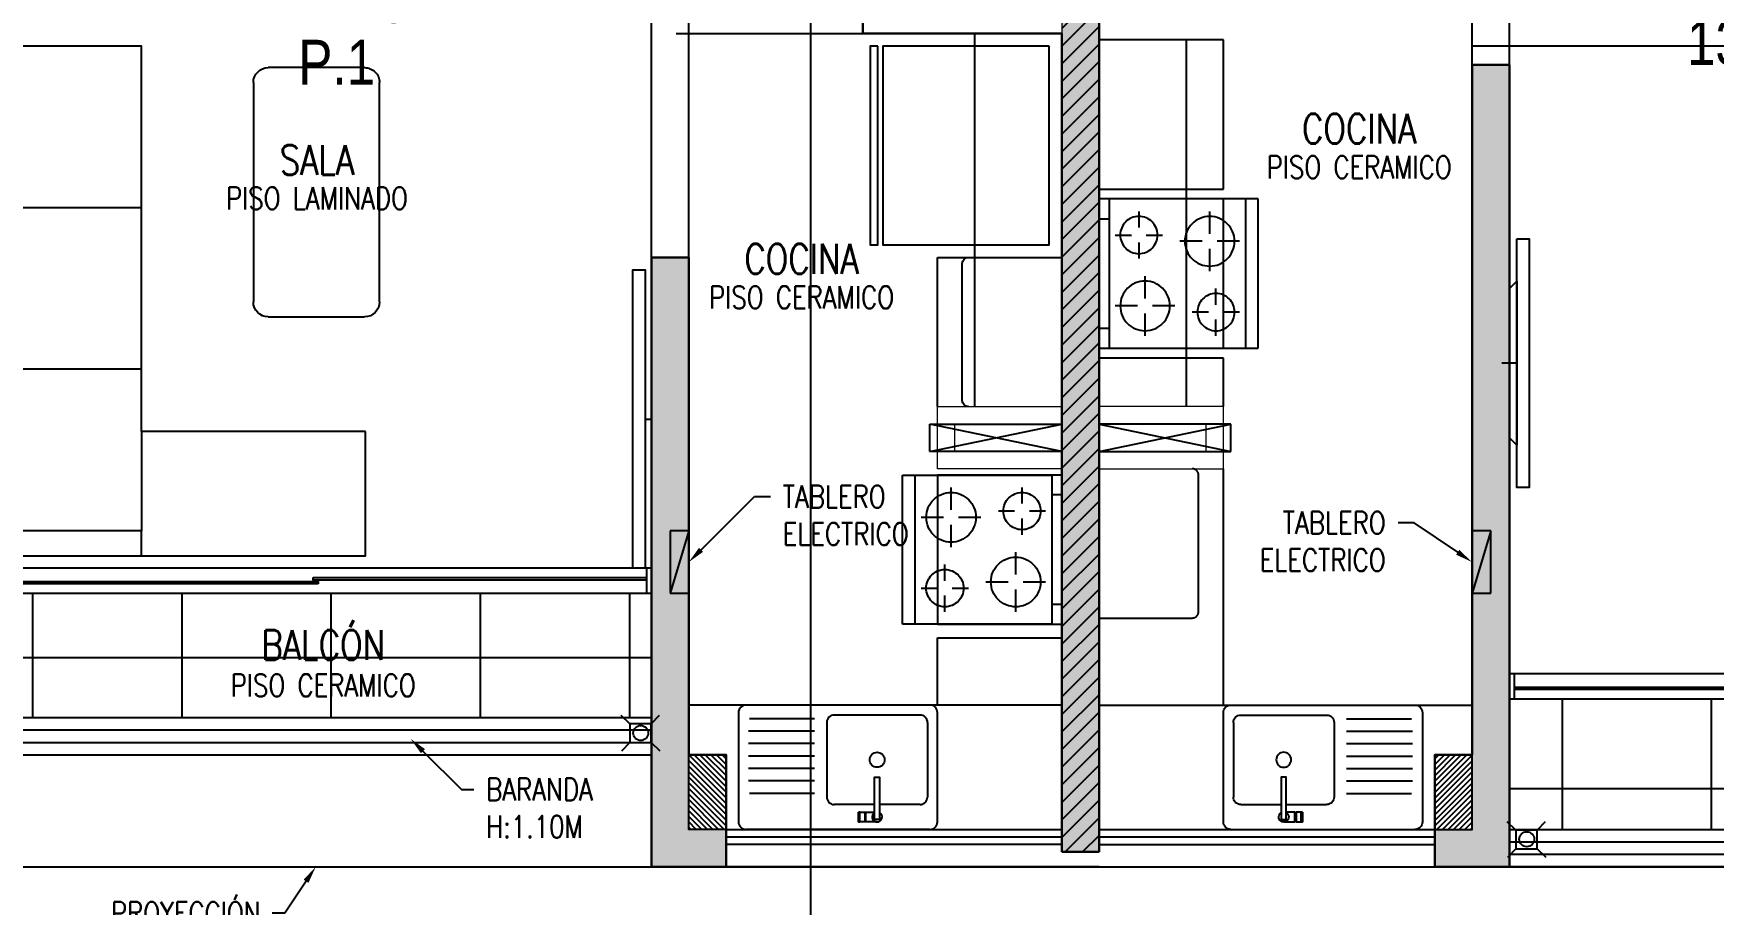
# Model space of a CAD drawing. Header units: millimetres. Extents: x 98 to 155, y -181 to 127.
# Drawn here: x 107.85 to 114.61, y -81.12 to -77.61 of the extents above; entities that cross this region are included whole.
import ezdxf
from ezdxf import colors
from ezdxf.entities.mleader import LeaderData, LeaderLine
from ezdxf.enums import TextEntityAlignment as Align
from ezdxf.math import Vec2, Vec3

# ---------------------------------------------------------------- set-up
doc = ezdxf.new("R2010")
doc.units = ezdxf.units.MM
doc.header["$LTSCALE"] = 15
doc.set_wipeout_variables(frame=1)
for name, pattern in [('CENTER', [2, 1.25, -0.25, 0.25, -0.25]), ('HIDDEN2', [0.1875, 0.125, -0.0625]), ('X-REF_DP_Arquitectura$0$HIDDEN', [0.375, 0.25, -0.125])]:
    doc.linetypes.add(name, pattern=pattern)
doc.layers.get('0').update_dxf_attribs({"color": 250})
for name, color, linetype, lineweight in [('A-01', 250, 'Continuous', 0), ('A-MURO ALTO', 250, 'Continuous', 20), ('A-MUROS', 252, 'Continuous', 30), ('A_20_Estructuras', 250, 'Continuous', 18)]:
    doc.layers.add(name, color=color, linetype=linetype, lineweight=lineweight)
for name, color, linetype in [('A-BARANDAS', 250, 'Continuous'), ('A-CORTE', 250, 'CENTER'), ('A-HATCH', 250, 'Continuous'), ('A-MOBILIARIO', 250, 'Continuous'), ('A-MURO BAJO', 250, 'Continuous'), ('A-NUMERACIONDEP', 251, 'Continuous'), ('A-PROYECCIONES INT.', 250, 'HIDDEN2'), ('A-TEXTO-ACABADO PISO', 250, 'Continuous'), ('A_30_DispositivosSanit', 250, 'Continuous'), ('A_30_Equipamiento', 250, 'Continuous'), ('A_50_TextoAmbiente', 252, 'Continuous'), ('A_50_TextoIndicaciones', 250, 'Continuous'), ('A_50_Vigas', 250, 'X-REF_DP_Arquitectura$0$HIDDEN'), ('A_60_HatchEstructuras', 250, 'Continuous'), ('DLP_MOBILIARIO FIJO', 250, 'Continuous'), ('MURO CF 60', 250, 'Continuous')]:
    doc.layers.add(name, color=color, linetype=linetype)
doc.styles.add('R80', font='ARIALN.TTF', dxfattribs={"height": 2.03})
doc.styles.add('ROMANS', font='romans.shx', dxfattribs={"width": 0.8})
doc.styles.add('TXT_COTAS', font='romans.shx', dxfattribs={"width": 0.8})

# ---------------------------------------------------------------- blocks, each defined once
blk = doc.blocks.new('EF-P13')
at = {"layer": 'A_60_HatchEstructuras'}
h = blk.add_hatch(color=256, dxfattribs=at)
h.dxf.hatch_style = 1
h.paths.add_polyline_path([(9.15, -7.675), (10.65, -7.675), (10.8, -7.675), (10.8, -7.525), (9, -7.525), (9, -8.4), (7.5, -8.4), (7.5, -7.9), (7.35, -7.9), (7.35, -8.55), (9, -8.55), (9, -13.79), (9.15, -13.79)])
h.paths.add_polyline_path([(7.5, -11.4), (7.35, -11.4), (7.35, -13.85), (7.65, -13.85), (7.65, -13.7), (7.5, -13.7)])
h.paths.add_polyline_path([(10.8, -10.625), (10.65, -10.625), (10.65, -13.7), (10.5, -13.7), (10.5, -13.85), (10.8, -13.85)])
at = {"elevation": 0}
for points in [[(8.47, -12.18), (9, -12.07)], [(9, -12.18), (8.47, -12.07)], [(8.47, -12.18), (9, -12.07)], [(9, -12.18), (8.47, -12.07)], [(9.15, -12.07), (9.68, -12.18)], [(9.15, -12.18), (9.68, -12.07)], [(9.15, -12.07), (9.68, -12.18)], [(9.15, -12.18), (9.68, -12.07)]]:
    blk.add_lwpolyline(points, dxfattribs=at)
at = {"layer": 'A_20_Estructuras'}
for points in [[(9.15, -7.675), (10.65, -7.675), (10.8, -7.675), (10.8, -7.525), (9, -7.525), (9, -8.4), (7.5, -8.4), (7.5, -7.9), (7.35, -7.9), (7.35, -8.55), (9, -8.55), (9, -13.79), (9.15, -13.79)], [(10.8, -10.625), (10.65, -10.625), (10.65, -13.7), (10.5, -13.7), (10.5, -13.85), (10.8, -13.85)], [(7.5, -11.4), (7.35, -11.4), (7.35, -13.85), (7.65, -13.85), (7.65, -13.7), (7.5, -13.7)]]:
    blk.add_lwpolyline(points, close=True, dxfattribs=at)
at = {"layer": 'A_50_Vigas'}
for p, q in [((13.6, -10.5501), (10.8, -10.5501)), ((4.65, -13.85), (7.35, -13.85)), ((7.65, -13.85), (10.5, -13.85))]:
    blk.add_line(p, q, dxfattribs=at)
for points in [[(10.65, -10.625), (10.65, -7.675)], [(10.8, -10.625), (10.8, -7.675)], [(7.35, -11.4), (7.35, -8.55)], [(7.5, -11.4), (7.5, -8.55)], [(10.8, -10.5501), (10.65, -10.5501)], [(13.75, -13.375), (13.75, -13.85), (10.8, -13.85)]]:
    blk.add_lwpolyline(points, dxfattribs=at)
at = {"layer": 'A_50_Vigas', "elevation": 0}
for points in [[(9, -12.1799), (8.47, -12.18), (8.47, -12.07), (9, -12.0699)], [(9, -12.18), (8.47, -12.18), (8.47, -12.07), (9, -12.07)], [(9.15, -12.1799), (9.68, -12.18), (9.68, -12.07), (9.15, -12.0699)], [(9.15, -12.18), (9.68, -12.18), (9.68, -12.07), (9.15, -12.07)]]:
    blk.add_lwpolyline(points, dxfattribs=at)
blk = doc.blocks.new('_Dot')
at = {"color": 0, "linetype": 'ByBlock', "lineweight": -2}
blk.add_line((-0.5, 0), (-1, 0), dxfattribs=at)
at = {"color": 0, "linetype": 'ByBlock', "const_width": 0.5}
blk.add_lwpolyline([(-0.25, 0, 1), (0.25, 0, 1)], format="xyb", close=True, dxfattribs=at)
blk = doc.blocks.new('MESA CENTRO')
for p, q in [((-0.1937, 0), (0.1937, 0)), ((-0.2537, -0.9421), (-0.2537, -0.06)), ((0.2537, -0.06), (0.2537, -0.9421)), ((0.1937, -1.0021), (-0.1937, -1.0021))]:
    blk.add_line(p, q)
for centre, start, end in [((-0.1937, -0.06), 90, 180), ((0.1937, -0.06), 0, 90), ((-0.1937, -0.9421), 180, 270), ((0.1937, -0.9421), 270, 0)]:
    blk.add_arc(centre, 0.06, start, end)
blk = doc.blocks.new('SOFA SEC')
for p, q in [((0, 0.65), (0.1, 0.65)), ((0.1, 0.65), (0.1, 0.1)), ((0.5, 0.65), (0.1, 0.65)), ((0.75, 0.65), (0.75, 0.1)), ((1.4, 0.65), (1.4, 0.1)), ((0.1, 0.1), (2.05, 0.1))]:
    blk.add_line(p, q)
blk.add_lwpolyline([(0.5, 1.55), (0.5, 0.65), (2.05, 0.65), (2.05, 0), (0, 0), (0, 1.55)], close=True)
blk = doc.blocks.new('A$C67C01FD6')
blk.add_line((0.025, 0), (0, 0))
blk.add_lwpolyline([(0.025, 0.6), (0.075, 0.6), (0.075, -0.6), (0.025, -0.6), (0.025, 0.6)])
blk = doc.blocks.new('REFRI')
blk.add_wipeout([(0.4, 0), (-0.4, 0), (-0.4, -0.67), (0.4, -0.67)])
blk.add_wipeout([(-0.4, -0.69), (-0.4, -0.72), (0.4, -0.72), (0.4, -0.69)])
for points in [[(-0.4, 0), (-0.4, -0.67), (0.4, -0.67), (0.4, 0)], [(-0.4, -0.69), (-0.4, -0.72), (0.4, -0.72), (0.4, -0.69)]]:
    blk.add_lwpolyline(points, close=True)
blk = doc.blocks.new('*U91')
blk.add_wipeout([(0, 0), (0, -0.0202), (0.17, -0.0202), (0.17, 0)])
blk.add_lwpolyline([(0, 0), (0.17, 0), (0.17, -0.0202), (0, -0.0202)], close=True)
blk = doc.blocks.new('LAV-COC_01')
for p, q in [((0.4, 0.8121, 0), (-0.04, 0.8121, 0)), ((-0.07, 0.0421, 0), (-0.07, 0.7821, 0)), ((0.225, 0.5071, 0), (0.225, 0.7721, 0)), ((0.275, 0.5071, 0), (0.275, 0.7721, 0)), ((0.325, 0.5071, 0), (0.325, 0.7721, 0)), ((0.375, 0.507, 0), (0.375, 0.768, 0)), ((0.43, 0.0421, 0), (0.43, 0.7821, 0)), ((0.03, 0.0821, 0), (0.03, 0.4271, 0)), ((0.36, 0.4571, 0), (0.06, 0.4571, 0)), ((0.39, 0.0821, 0), (0.39, 0.4271, 0)), ((-0.04, 0.0121, 0), (0.4, 0.0121, 0)), ((0.36, 0.0521, 0), (0.06, 0.0521, 0))]:
    blk.add_line(p, q)
at = {"extrusion": (-8.98137e-08, -2.25601e-18, 1)}
for p, q in [((0.075, 0.507, 0), (0.075, 0.768, 0)), ((0.125, 0.5071, 0), (0.125, 0.7721, 0)), ((0.175, 0.5071, 0), (0.175, 0.7721, 0))]:
    blk.add_line(p, q, dxfattribs=at)
at = {"extrusion": (-4.49068e-08, 3.60285e-08, 1), "elevation": 0}
for points in [[(0, 0.3296), (0, 0.3046), (-0.04, 0.3046), (-0.04, 0.3296)], [(0, 0.3296), (-0.04, 0.3296), (-0.04, 0.3246), (0, 0.3246)]]:
    blk.add_lwpolyline(points, close=True, dxfattribs=at)
blk.add_lwpolyline([(-0.04, 0.2546), (-0.04, 0.2996), (0, 0.2996), (0, 0.2646)], dxfattribs=at)
at = {"extrusion": (-4.49068e-08, 3.60285e-08, 1)}
blk.add_arc((-0.02, 0.2546, 0), 0.02, 29.99971, 329.99971, dxfattribs=at)
for centre, start_param, end_param in [((-0.04, 0.7821, 0), -0.785398, 0.785398), ((0.4, 0.7821, 0), -2.356194, -0.785398), ((0.06, 0.4271, 0), -0.785398, 0.785398), ((0.36, 0.4271, 0), -2.356194, -0.785398), ((0.06, 0.0821, 0), 0.785398, 2.356194), ((0.36, 0.0821, 0), 2.356194, 3.926991), ((-0.04, 0.0421, 0), 0.785398, 2.356194), ((0.4, 0.0421, 0), 2.356194, 3.926991)]:
    blk.add_ellipse(centre, major_axis=(-0.0212, 0.0212), ratio=1, start_param=start_param, end_param=end_param)
blk.add_ellipse((0.21, 0.2546, 0), major_axis=(-0.0212, 0.0212), ratio=1)
at = {"layer": 'A-01', "extrusion": (-4.49068e-08, 3.60285e-08, 1), "elevation": 0}
for points in [[(-0.0375, 0.2996), (-0.0375, 0.3046)], [(-0.02, 0.2996), (-0.02, 0.3046)], [(-0.0025, 0.2996), (-0.0025, 0.3046)]]:
    blk.add_lwpolyline(points, dxfattribs=at)
at = {"extrusion": (-4.49068e-08, 3.60285e-08, 1), "rotation": 359.9380941588614}
blk.add_blockref('*U91', (-0.03, 0.2648, 0), dxfattribs=at)
blk = doc.blocks.new('A$C33FC7C8B')
at = {"ltscale": 0.5}
for p, q in [((0.08, 0.64, -0.0001), (0.52, 0.64, 0.0001)), ((0.08, 0.64, -0.0001), (0.08, 0.6, -0.0001)), ((0.52, 0.64, 0.0001), (0.52, 0.6, 0.0001)), ((0, 0, -0.0001), (0, 0.6, -0.0001)), ((0, 0.6, -0.0001), (0.6, 0.6, 0.0001)), ((0.145, 0.575, -0.0001), (0.145, 0.51, -0.0001)), ((0.43, 0.485, 0.0001), (0.43, 0.575, 0.0001)), ((0.6, 0.6, 0.0001), (0.6, 0, 0.0001)), ((0.05, 0.48, -0.0001), (0.115, 0.48, -0.0001)), ((0.175, 0.48, -0.0001), (0.24, 0.48, 0)), ((0.145, 0.45, -0.0001), (0.145, 0.385, -0.0001)), ((0.4, 0.455, 0), (0.31, 0.455, 0)), ((0.43, 0.335, 0.0001), (0.43, 0.425, 0.0001)), ((0.55, 0.455, 0.0001), (0.46, 0.455, 0.0001)), ((0.17, 0.225, -0.0001), (0.17, 0.315, -0.0001)), ((0.455, 0.2, 0.0001), (0.455, 0.265, 0.0001)), ((0.14, 0.195, -0.0001), (0.05, 0.195, -0.0001)), ((0.17, 0.075, -0.0001), (0.17, 0.165, -0.0001)), ((0.29, 0.195, 0), (0.2, 0.195, 0)), ((0.425, 0.17, 0.0001), (0.36, 0.17, 0)), ((0.455, 0.075, 0.0001), (0.455, 0.14, 0.0001)), ((0.55, 0.17, 0.0001), (0.485, 0.17, 0.0001)), ((0.6, 0.05, 0.0001), (0, 0.05, -0.0001)), ((0.6, 0, 0.0001), (0, 0, -0.0001))]:
    blk.add_line(p, q, dxfattribs=at)
for centre, radius in [((0.145, 0.48), 0.075), ((0.43, 0.455), 0.1), ((0.17, 0.195), 0.1), ((0.455, 0.17), 0.075)]:
    blk.add_circle(centre, radius, dxfattribs=at)
blk = doc.blocks.new('Tab.Electrico')
blk.add_hatch(color=256).paths.add_polyline_path([(0.075, 0), (0.075, 0.25), (0, 0)])
for p, q in [((0.075, 0.25), (0, 0)), ((0.075, 0.25), (0, 0.25)), ((0, 0.25), (0, 0)), ((0.075, 0), (0.075, 0.25)), ((0, 0), (0.075, 0))]:
    blk.add_line(p, q)
blk = doc.blocks.new('DPTO 65_D1')
at = {"layer": 'A-HATCH'}
h = blk.add_hatch(dxfattribs=at)
h.set_pattern_fill('ANSI31', color=256, scale=0.005)
h.paths.add_polyline_path([(-0.0001, 6.475), (0.1499, 6.475), (0.1499, 6.775), (-0.0001, 6.775)])
h = blk.add_hatch(dxfattribs=at)
h.set_pattern_fill('_USER', color=256, scale=0.6, double=1, pattern_type=0)
h.set_pattern_definition([(0, (-0.15005, 6.325), (0, 0.6), []), (90, (-0.15005, 6.325), (-0.6, 4e-17), [])])
h.paths.add_polyline_path([(-2.8501, 6.325), (-0.1501, 6.325), (-0.1501, 5.825), (-2.8501, 5.825)])
blk.add_lwpolyline([(0.1499, 6.805), (1.4999, 6.805), (1.4999, 6.835), (0.1499, 6.835)], close=True)
for centre, start, end in [((1.1249, 5.05, 0), 90, 180), ((1.1249, 4.5, 0), 180, 270)]:
    blk.add_arc(centre, 0.025, start, end)
at = {"layer": 'A-BARANDAS', "elevation": 0}
for points in [[(-2.8501, 6.425), (-0.1501, 6.425)], [(-2.8501, 6.375), (-0.1501, 6.375)]]:
    blk.add_lwpolyline(points, dxfattribs=at)
at = {"layer": 'A-HATCH'}
blk.add_lwpolyline([(-0.0001, 6.475), (0.1499, 6.475), (0.1499, 6.775), (-0.0001, 6.775)], close=True, dxfattribs=at)
at = {"layer": 'A-MURO ALTO'}
for points in [[(1.4999, 5.325), (0.9999, 5.325), (0.9999, 5.075), (1.4999, 5.075)], [(1.4999, 5.255), (1.0699, 5.255), (1.0699, 5.145), (1.4999, 5.145)]]:
    blk.add_lwpolyline(points, dxfattribs=at)
at = {"layer": 'A-MURO BAJO'}
for p, q in [((1.6499, 6.925), (0.1499, 6.925)), ((-2.8301, 5.825, 0), (-0.1701, 5.825, 0)), ((-0.1701, 5.725, 0), (-2.8301, 5.725, 0))]:
    blk.add_line(p, q, dxfattribs=at)
at = {"layer": 'A-MURO BAJO', "elevation": 0}
for points in [[(-2.8501, 6.475), (-0.1501, 6.475)], [(-2.8501, 6.325), (-0.1501, 6.325)]]:
    blk.add_lwpolyline(points, dxfattribs=at)
at = {"layer": 'A-MUROS'}
for p, q in [((-0.1501, 4.475), (-0.1501, 6.925)), ((0.1499, 6.925, 0), (-0.1501, 6.925)), ((0.1499, 6.925, 0), (0.1499, 6.475)), ((1.4999, 6.865), (1.4999, 3.575)), ((1.4999, 6.865), (1.6499, 6.865)), ((-0.0001, 4.475), (-0.0001, 6.475)), ((0.1499, 6.475), (-0.0001, 6.475)), ((-0.0001, 4.475), (-0.1501, 4.475)), ((0.6999, 3.575), (0.6999, 2.775)), ((0.6999, 3.575), (1.4999, 3.575))]:
    blk.add_line(p, q, dxfattribs=at)
at = {"layer": 'A-PROYECCIONES INT.'}
for p, q in [((1.0999, 5.05), (1.0999, 4.5)), ((-0.0501, 3.575), (0.6999, 3.575))]:
    blk.add_line(p, q, dxfattribs=at)
at = {"layer": 'A-PROYECCIONES INT.', "elevation": 0}
blk.add_lwpolyline([(1.4999, 5.95), (1.4999, 5.35), (0.9999, 5.35), (0.9999, 5.95)], close=True, dxfattribs=at)
at = {"layer": 'A-PROYECCIONES INT.'}
blk.add_lwpolyline([(0.9999, 5.075), (0.9999, 4.475), (1.4999, 4.475)], dxfattribs=at)
at = {"layer": 'DLP_MOBILIARIO FIJO', "elevation": 0}
for points in [[(-0.1501, 5.725), (-0.1701, 5.725), (-0.1701, 5.825), (-0.1501, 5.825)], [(-1.4901, 5.7875), (-2.8301, 5.7875), (-2.8301, 5.7775), (-1.4901, 5.7775)], [(-1.5101, 5.7625), (-0.1701, 5.7625), (-0.1701, 5.7725), (-1.5101, 5.7725)]]:
    blk.add_lwpolyline(points, close=True, dxfattribs=at)
at = {"xscale": -1, "rotation": 180}
blk.add_blockref('Tab.Electrico', (-0.075, 5.825), dxfattribs=at)
at = {"layer": 'A-MOBILIARIO'}
for name, p, rotation in [('SOFA SEC', (-2.8501, 5.675, 0), 269.9995671478981), ('MESA CENTRO', (-1.4973, 4.7141, 0), 359.9999774208878)]:
    blk.add_blockref(name, p, dxfattribs=dict(at, rotation=rotation))
at = {"layer": 'A-MOBILIARIO', "xscale": -1}
blk.add_blockref('A$C67C01FD6', (-0.1501, 5.125), dxfattribs=at)
at = {"layer": 'A-PROYECCIONES INT.', "ltscale": 0.5, "extrusion": (4.40218e-06, -0.000440452, -1), "zscale": -0.9999999999999928, "rotation": 89.99999748287732}
blk.add_blockref('A$C33FC7C8B', (-0.8599, 5.35, -0.0025), dxfattribs=at)
at = {"layer": 'A_30_Equipamiento', "extrusion": (4.49068e-08, -3.60284e-08, -1), "zscale": -1.000000000000012, "rotation": 90}
blk.add_blockref('REFRI', (-1.4499, 4.025, 0), dxfattribs=at)
at = {"layer": 'A-PROYECCIONES INT.'}
blk.add_line((1.1499, 5.075), (1.1499, 3.575), dxfattribs=at)
at = {"layer": 'A_30_Equipamiento', "extrusion": (-3.60285e-08, 4.49068e-08, -1), "zscale": -1.000000000000001, "rotation": 270}
blk.add_blockref('LAV-COC_01', (-1.0121, 6.705, 0), dxfattribs=at)
at = {"layer": 'A-MURO BAJO'}
blk.add_lwpolyline([(0.1499, 6.775), (1.4999, 6.775), (1.4999, 6.275), (-0.0001, 6.275)], dxfattribs=at)
at = {"layer": 'A-PROYECCIONES INT.', "elevation": 0}
blk.add_lwpolyline([(1.4999, 6.005), (1.4999, 6.275), (0.9999, 6.275), (0.9999, 6.005)], close=True, dxfattribs=at)
blk = doc.blocks.new('Cortes-Elev.')
at = {"layer": 'A-CORTE', "linetype": 'CENTER', "ltscale": 0.5}
blk.add_lwpolyline([(9.3406, 20.8306), (9.3406, 37.8534)], dxfattribs=at)
blk = doc.blocks.new('A$C4BFA03A9')
for points in [[(0.06, -0.5), (0.11, -0.5), (0.11, 0.5), (0.06, 0.5)], [(0.03, -0.3), (0.06, -0.33), (0.06, 0.33), (0.03, 0.3)]]:
    blk.add_lwpolyline(points, close=True)
at = {"layer": 'A-PROYECCIONES INT.', "ltscale": 0.15}
blk.add_line((0.06, 0), (0, 0), dxfattribs=at)
blk = doc.blocks.new('DPTO 75_D11')
at = {"layer": 'A-HATCH'}
h = blk.add_hatch(dxfattribs=at)
h.set_pattern_fill('_USER', color=256, scale=0.6, double=1, pattern_type=0)
h.set_pattern_definition([(0, (-6e-06, -5.65), (0, 0.6), []), (90, (-6e-06, -5.65), (-0.6, 4e-17), [])])
h.paths.add_polyline_path([(0, -6.175), (0, -5.65), (2.8, -5.65), (2.8, -6.175)])
h = blk.add_hatch(dxfattribs=at)
h.set_pattern_fill('ANSI31', color=256, scale=0.005)
h.paths.add_polyline_path([(-0.15, -5.875), (-0.3, -5.875), (-0.3, -6.175), (-0.15, -6.175)])
for p, q in [((-1.65, -4.28), (-1.65, -3.6)), ((-1.65, -6.235), (-0.3, -6.235, 0))]:
    blk.add_line(p, q)
at = {"layer": 'A-BARANDAS'}
for points in [[(0, -6.225), (2.85, -6.225), (2.85, -5.85)], [(0, -6.275), (2.9, -6.275), (2.9, -5.85)]]:
    blk.add_lwpolyline(points, dxfattribs=at)
at = {"layer": 'A-HATCH'}
blk.add_lwpolyline([(-0.15, -5.875), (-0.3, -5.875), (-0.3, -6.175), (-0.15, -6.175)], close=True, dxfattribs=at)
at = {"layer": 'A-MURO ALTO'}
for points in [[(-1.65, -4.725), (-1.15, -4.725), (-1.15, -4.475), (-1.65, -4.475)], [(-1.65, -4.655), (-1.22, -4.655), (-1.22, -4.545), (-1.65, -4.545)]]:
    blk.add_lwpolyline(points, dxfattribs=at)
at = {"layer": 'A-MURO BAJO'}
for p, q in [((2.78, -5.55, 0), (0.02, -5.55, 0)), ((0.02, -5.65, 0), (2.78, -5.65, 0)), ((-1.65, -6.325), (-0.3, -6.325, 0))]:
    blk.add_line(p, q, dxfattribs=at)
blk.add_lwpolyline([(0, -6.175), (2.8, -6.175), (2.8, -5.85)], dxfattribs=at)
at = {"layer": 'A-MURO BAJO', "elevation": 0}
blk.add_lwpolyline([(0, -6.325), (2.95, -6.325)], dxfattribs=at)
at = {"layer": 'A-MUROS'}
for p, q in [((-1.65, -2.1), (-1.65, -6.265)), ((-0.15, -3.1), (0, -3.1)), ((-0.15, -5.875, 0), (-0.15, -3.1)), ((0, -3.1), (0, -6.325, 0)), ((-0.3, -5.875, 0), (-0.15, -5.875, 0)), ((-0.3, -6.325, 0), (-0.3, -5.875, 0)), ((0, -6.325, 0), (-0.3, -6.325, 0))]:
    blk.add_line(p, q, dxfattribs=at)
at = {"layer": 'A-PROYECCIONES INT.'}
blk.add_line((-1.3, -3, 0), (-1.3, -4.475), dxfattribs=at)
at = {"layer": 'A-PROYECCIONES INT.', "elevation": 0}
blk.add_lwpolyline([(-1.65, -3.6), (-1.15, -3.6), (-1.15, -3), (-1.65, -3)], dxfattribs=at)
at = {"layer": 'A-PROYECCIONES INT.'}
blk.add_lwpolyline([(-1.15, -4.24), (-1.15, -3.64), (-1.65, -3.64), (-1.65, -4.24)], close=True, dxfattribs=at)
blk.add_lwpolyline([(-1.15, -4.475), (-1.15, -4.28), (-1.65, -4.28)], dxfattribs=at)
blk.add_lwpolyline([(-1.65, -5.325), (-1.275, -5.325, 0.414214), (-1.25, -5.3), (-1.25, -4.75, 0.414214), (-1.275, -4.725)], format="xyb", dxfattribs=at)
at = {"layer": 'DLP_MOBILIARIO FIJO', "elevation": 0}
for points in [[(0.02, -5.55), (0, -5.55), (0, -5.65), (0.02, -5.65)], [(1.46, -5.6125), (0.02, -5.6125), (0.02, -5.6025), (1.46, -5.6025)]]:
    blk.add_lwpolyline(points, close=True, dxfattribs=at)
blk.add_blockref('Tab.Electrico', (-0.15, -5.225))
at = {"layer": 'A-MOBILIARIO', "xscale": -1, "rotation": 180}
blk.add_blockref('A$C4BFA03A9', (-0.03, -4.3, 0), dxfattribs=at)
at = {"layer": 'A-PROYECCIONES INT.', "ltscale": 0.5, "extrusion": (-4.40218e-06, 0.000440452, -1), "zscale": -0.9999999999999976, "rotation": 269.9999974828773}
blk.add_blockref('A$C33FC7C8B', (1.01, -3.64, -0.0017), dxfattribs=at)
at = {"layer": 'A_30_Equipamiento', "extrusion": (3.60285e-08, -4.49068e-08, -1), "zscale": -1.000000000000002, "rotation": 90}
blk.add_blockref('LAV-COC_01', (1.1621, -6.105, 0), dxfattribs=at)
blk.add_line((-1.65, -6.205), (-0.3, -6.205, 0))
at = {"layer": 'A-MURO BAJO'}
for p, q in [((-1.65, -5.675), (-0.15, -5.675, 0)), ((-1.65, -6.175), (-0.3, -6.175, 0))]:
    blk.add_line(p, q, dxfattribs=at)
at = {"layer": 'A-PROYECCIONES INT.'}
blk.add_lwpolyline([(-1.15, -5.675), (-1.15, -4.725)], dxfattribs=at)
blk = doc.blocks.new('0-sumidero')
for p, q in [((-0.0421, 0.0382), (-0.0763, 0.0724)), ((0.0435, 0.0382), (0.0777, 0.0724)), ((0.0435, 0.0382), (-0.0421, 0.0382)), ((-0.0421, 0.0382), (-0.0421, -0.0369)), ((0.0435, -0.0369), (0.0435, 0.0382)), ((-0.0421, -0.0369), (-0.0763, -0.0711)), ((-0.0421, -0.0369), (0.0435, -0.0369)), ((0.0435, -0.0369), (0.0777, -0.0711))]:
    blk.add_line(p, q)
blk.add_circle((0, 0), 0.0303)
blk = doc.blocks.new('sum')
at = {"layer": 'A_30_DispositivosSanit', "rotation": 45.00000007321594}
blk.add_blockref('0-sumidero', (0, 0), dxfattribs=at)

msp = doc.modelspace()

# ---------------------------------------------------------------- block references
msp.add_blockref('EF-P13', (102.9871, -67.115))

# ---------------------------------------------------------------- texts
at = {"layer": 'A-TEXTO-ACABADO PISO', "char_height": 0.09, "attachment_point": 2, "rotation": 0.00002, "style": 'ROMANS'}
for s, width, insert in [('PISO CERAMICO', 1.20225, (113.1833, -78.1068)), ('PISO LAMINADO', 1.034523, (108.9922, -78.2316, 0)), ('PISO CERAMICO', 1.20225, (110.9409, -78.6301))]:
    msp.add_mtext_dynamic_manual_height_columns(s, width=width, gutter_width=12.5, heights=[0], dxfattribs=dict(at, insert=insert))
at = {"layer": 'A-TEXTO-ACABADO PISO', "insert": (109.0173, -80.1901), "char_height": 0.09, "attachment_point": 2, "style": 'ROMANS'}
msp.add_mtext_dynamic_manual_height_columns('PISO CERAMICO', width=1.20225, gutter_width=12.5, heights=[0], dxfattribs=at)
at = {"layer": 'A_50_TextoAmbiente', "style": 'ROMANS', "width": 0.8}
for s, p in [('COCINA', (113.1833, -78.0572, 0)), ('SALA', (108.9922, -78.1827, 0)), ('COCINA', (110.9409, -78.5805, 0)), ('BALCÓN', (109.0171, -80.1333, 0))]:
    msp.add_text(s, height=0.12, dxfattribs=at).set_placement(p, align=Align.CENTER)

# ---------------------------------------------------------------- leaders
at = {"layer": 'A-NUMERACIONDEP'}
ml = msp.add_multileader_mtext('Standard', dxfattribs=at)
ml.set_content('1303-Duplex P.1', color=256, style='R80')
ml.set_leader_properties(color=256)
ml.set_arrow_properties(name='DOT')
ml.build(insert=Vec2(0, 0))
ml.multileader.update_dxf_attribs({"leader_type": 0, "has_text_frame": 1, "text_left_attachment_type": 2, "text_right_attachment_type": 2, "dogleg_length": 0.36, "arrow_head_size": 0.06, "scale": 0.06})
ctx = ml.context
ctx.base_point, ctx.scale, ctx.char_height, ctx.arrow_head_size, ctx.landing_gap_size, ctx.plane_origin = Vec3(108.2737, -77.4549), 0.06, 0.18, 0.06, 0.06, Vec3(110.0368, -77.4593)
ctx.left_attachment, ctx.right_attachment, ctx.text_align_type = 2, 2, 1
notes = []
notes.append((ctx, [(0, (1, 1, 0), (108.182, -77.4549), (1, 0), 0.0917, [(0, [(107.8955, -77.106)], 0, [])])]))
ctx.mtext.insert, ctx.mtext.rotation, ctx.mtext.width, ctx.mtext.alignment, ctx.mtext.flow_direction = Vec3(109.0715, -77.3396), 6.283185, 1.500572, 2, 5
ml = msp.add_multileader_mtext('Standard', dxfattribs=at)
ml.set_content('1304-Duplex P.1', color=256, style='R80')
ml.set_leader_properties(color=256)
ml.set_arrow_properties(name='DOT')
ml.build(insert=Vec2(0, 0))
ml.multileader.update_dxf_attribs({"leader_type": 0, "has_text_frame": 1, "text_left_attachment_type": 2, "text_right_attachment_type": 2, "dogleg_length": 0.36, "arrow_head_size": 0.06, "scale": 0.06})
ctx = ml.context
ctx.base_point, ctx.scale, ctx.char_height, ctx.arrow_head_size, ctx.landing_gap_size, ctx.plane_origin = Vec3(114.2878, -77.676), 0.06, 0.18, 0.06, 0.06, Vec3(116.0509, -77.6804)
ctx.left_attachment, ctx.right_attachment, ctx.text_align_type = 2, 2, 1
notes.append((ctx, [(0, (1, 1, 0), (114.1961, -77.676), (1, 0), 0.0917, [(0, [(113.9096, -77.3271)], 0, [])])]))
ctx.mtext.insert, ctx.mtext.rotation, ctx.mtext.width, ctx.mtext.alignment, ctx.mtext.flow_direction = Vec3(115.0856, -77.5606), 6.283185, 1.489888, 2, 5
at = {"layer": 'A_50_TextoIndicaciones'}
ml = msp.add_multileader_mtext('Standard', dxfattribs=at)
ml.set_content('\\pxsm1,t16;TABLERO ELECTRICO', color=256, style='TXT_COTAS')
ml.set_leader_properties(color=256)
ml.build(insert=Vec2(0, 0))
ml.multileader.update_dxf_attribs({"dogleg_length": 0.05, "arrow_head_size": 0.07})
ctx = ml.context
ctx.base_point, ctx.char_height, ctx.arrow_head_size, ctx.landing_gap_size, ctx.plane_origin = Vec3(112.7012, -79.5818), 0.09, 0.07, 0.05, Vec3(113.8182, -79.6027)
ctx.text_align_type = 2
notes.append((ctx, [(0, (1, 1, 0), (113.4039, -79.5818), (-1, 0), 0.0644, [(0, [(113.6371, -79.7397)], 0, [])])]))
ctx.mtext.insert, ctx.mtext.width, ctx.mtext.defined_height, ctx.mtext.alignment, ctx.mtext.flow_direction = Vec3(113.2895, -79.5368), 0.665701, 0.3008, 3, 5
for ctx, leaders in notes:
    for number, flags, end, landing, length, lines in leaders:
        leader = LeaderData()
        leader.index, (leader.has_last_leader_line, leader.has_dogleg_vector, leader.attachment_direction) = number, flags
        leader.last_leader_point, leader.dogleg_vector, leader.dogleg_length = Vec3(end), Vec3(landing), length
        for number, points, colour, breaks in lines:
            line = LeaderLine()
            line.index, line.vertices, line.color, line.breaks = number, Vec3.list(points), colors.encode_raw_color(colour), breaks
            leader.lines.append(line)
        ctx.leaders.append(leader)

# ---------------------------------------------------------------- next in the draw order: block references
at = {"xscale": -1, "rotation": 180}
msp.add_blockref('DPTO 65_D1', (110.4871, -74.0397), dxfattribs=at)

# ---------------------------------------------------------------- next in the draw order: hatches: boundary and pattern name
at = {"layer": 'MURO CF 60'}
h = msp.add_hatch(dxfattribs=at)
h.set_pattern_fill('_USER', color=256, scale=0.05, angle=45, pattern_type=0)
h.set_pattern_definition([(45, (128.667074, -24.63999), (-0.03535534, 0.03535534), [])])
h.paths.add_polyline_path([(111.9871, -74.6397), (112.1371, -74.6397), (112.1371, -80.9047), (111.9871, -80.9047)])

# ---------------------------------------------------------------- next in the draw order: block references
at = {"layer": 'A-CORTE'}
msp.add_blockref('Cortes-Elev.', (101.6371, -103.1647), dxfattribs=at)
at = {"layer": 'A_30_DispositivosSanit', "rotation": 135.4214501941968}
msp.add_blockref('sum', (110.2939, -80.4271, 0), dxfattribs=at)

# ---------------------------------------------------------------- next in the draw order: leaders
at = {"layer": 'A_50_TextoIndicaciones'}
ml = msp.add_multileader_mtext('Standard', dxfattribs=at)
ml.set_content('\\pxsm1,t16;TABLERO ELECTRICO', color=256, style='TXT_COTAS')
ml.set_leader_properties(color=256)
ml.build(insert=Vec2(0, 0))
ml.multileader.update_dxf_attribs({"dogleg_length": 0.05, "arrow_head_size": 0.07})
ctx = ml.context
ctx.base_point, ctx.char_height, ctx.arrow_head_size, ctx.landing_gap_size, ctx.plane_origin = Vec3(110.8153, -79.4764), 0.09, 0.07, 0.05, Vec3(110.3366, -79.4973)
notes = []
notes.append((ctx, [(0, (1, 1, 0), (110.751, -79.4764), (1, 0), 0.0644, [(0, [(110.4871, -79.7398)], 0, [])])]))
ctx.mtext.insert, ctx.mtext.width, ctx.mtext.defined_height, ctx.mtext.flow_direction = Vec3(110.8653, -79.4314), 0.665701, 0.3008, 5
ml = msp.add_multileader_mtext('Standard', dxfattribs=at)
ml.set_content('\\pxsm1;BARANDA \\P\\pt16;H:1.10M', color=256, style='TXT_COTAS')
ml.set_leader_properties(color=256)
ml.build(insert=Vec2(0, 0))
ml.multileader.update_dxf_attribs({"dogleg_length": 0.05, "arrow_head_size": 0.07})
ctx = ml.context
ctx.base_point, ctx.char_height, ctx.arrow_head_size, ctx.landing_gap_size, ctx.plane_origin = Vec3(109.6227, -80.6539), 0.09, 0.07, 0.05, Vec3(109.2188, -80.4201)
notes.append((ctx, [(0, (1, 1, 0), (109.5727, -80.6539), (1, 0), 0.05, [(0, [(109.3686, -80.4505)], 0, [])])]))
ctx.mtext.insert, ctx.mtext.width, ctx.mtext.defined_height, ctx.mtext.flow_direction = Vec3(109.6727, -80.6089), 1.149951, 0.8046, 5
ml = msp.add_multileader_mtext('Standard', dxfattribs=at)
ml.set_content('\\pxsm1,qr,t16;PROYECCIÓN PISO SUPERIOR', color=256, style='TXT_COTAS')
ml.set_leader_properties(color=256)
ml.build(insert=Vec2(0, 0))
ml.multileader.update_dxf_attribs({"dogleg_length": 0.05, "arrow_head_size": 0.07})
ctx = ml.context
ctx.base_point, ctx.char_height, ctx.arrow_head_size, ctx.landing_gap_size, ctx.plane_origin = Vec3(107.7928, -81.1513), 0.09, 0.07, 0.1, Vec3(108.0322, -81.816)
notes.append((ctx, [(1, (1, 1, 0), (108.8623, -81.1513), (-1, 0), 0.05, [(0, [(108.9871, -80.965)], 0, [])])]))
ctx.mtext.insert, ctx.mtext.width, ctx.mtext.defined_height, ctx.mtext.flow_direction = Vec3(107.8928, -81.1063), 0.872823, 0.8046, 5
for ctx, leaders in notes:
    for number, flags, end, landing, length, lines in leaders:
        leader = LeaderData()
        leader.index, (leader.has_last_leader_line, leader.has_dogleg_vector, leader.attachment_direction) = number, flags
        leader.last_leader_point, leader.dogleg_vector, leader.dogleg_length = Vec3(end), Vec3(landing), length
        for number, points, colour, breaks in lines:
            line = LeaderLine()
            line.index, line.vertices, line.color, line.breaks = number, Vec3.list(points), colors.encode_raw_color(colour), breaks
            leader.lines.append(line)
        ctx.leaders.append(leader)

# ---------------------------------------------------------------- next in the draw order: block references
msp.add_blockref('DPTO 75_D11', (113.7871, -74.6397))

# ---------------------------------------------------------------- next in the draw order: block references
at = {"layer": 'A_30_DispositivosSanit', "rotation": 135.4214501941968}
msp.add_blockref('sum', (113.8569, -80.8543, 0), dxfattribs=at)

doc.saveas('drawing.dxf')
